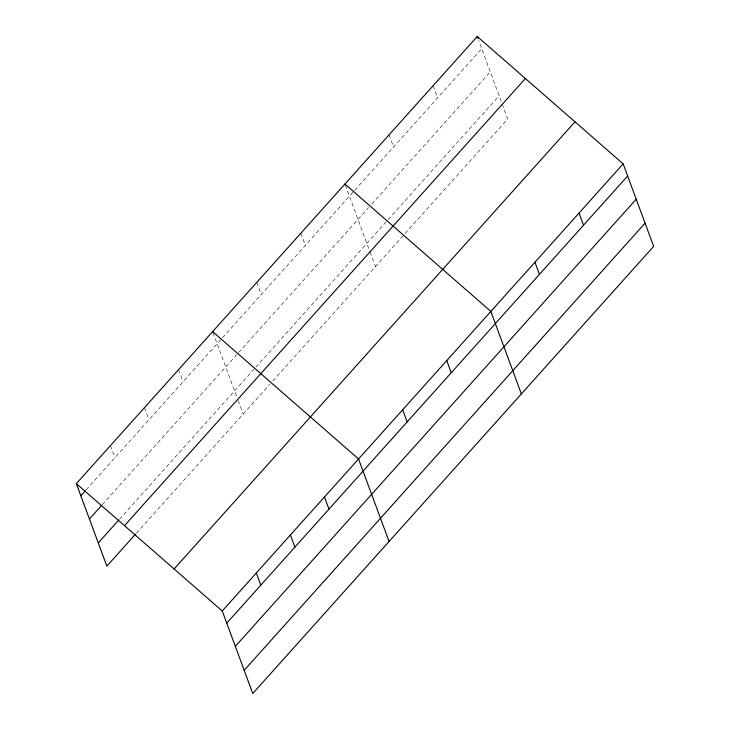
<?xml version="1.0" encoding="UTF-8"?>
<svg xmlns="http://www.w3.org/2000/svg" width="730" height="730" viewBox="0 0 730 730"><rect width="100%" height="100%" fill="white"/><g stroke="black" fill="none" stroke-linecap="round" stroke-linejoin="round"><path stroke-width="0.55" stroke-dasharray="3.65 2.74" d="M86.131 489.867L221.701 338.665M222.458 337.817L481.718 48.645M102.291 504.64L237.889 353.402M238.646 352.553L368.659 207.539M371.698 204.154L490.314 71.859M119.474 519.267L255.099 367.993M255.856 367.144L387.393 220.442M388.15 219.593L499.156 95.776M136.391 533.192L269.772 384.427M272.81 381.033L404.347 234.321M405.104 233.481L507.742 118.999L478.725 40.551M433.127 85.684L437.626 97.829M389.035 134.868L393.525 147.013M345.308 185.064L369.727 251.074M370.083 252.042L375.448 266.55M300.842 233.235L305.332 245.38M256.741 282.428L261.23 294.564M213.014 332.624L237.077 397.658M238.153 400.56L243.163 414.102M178.567 369.617L183.057 381.763M144.494 407.623L148.984 419.768M110.412 445.628L114.911 457.774"/><path stroke-width="1.09" d="M76.34 483.634L477.228 36.5L623.146 163.867L653.66 246.366L252.772 693.5L222.258 611.001L76.34 483.634L106.854 566.133L135.634 534.032M80.829 495.78L85.374 490.715M89.425 518.993L101.534 505.479M98.267 542.91L118.716 520.107M124.492 525.664L525.381 78.53M174.105 568.971L574.994 121.837M222.258 611.001L623.146 163.867M226.747 623.146L627.636 176.012M235.334 646.36L636.222 199.226M244.185 670.286L645.074 223.152M344.934 184.051L490.852 311.427L521.366 393.917M212.64 331.612L358.558 458.978L389.072 541.477M579.045 213.05L583.535 225.196M477.228 36.5L477.977 38.526M534.944 262.243L539.443 274.38M446.751 360.611L451.24 372.756M402.659 409.795L407.148 421.94M324.485 496.984L328.974 509.129M290.403 534.99L294.902 547.135M256.33 572.995L260.82 585.141"/></g></svg>
